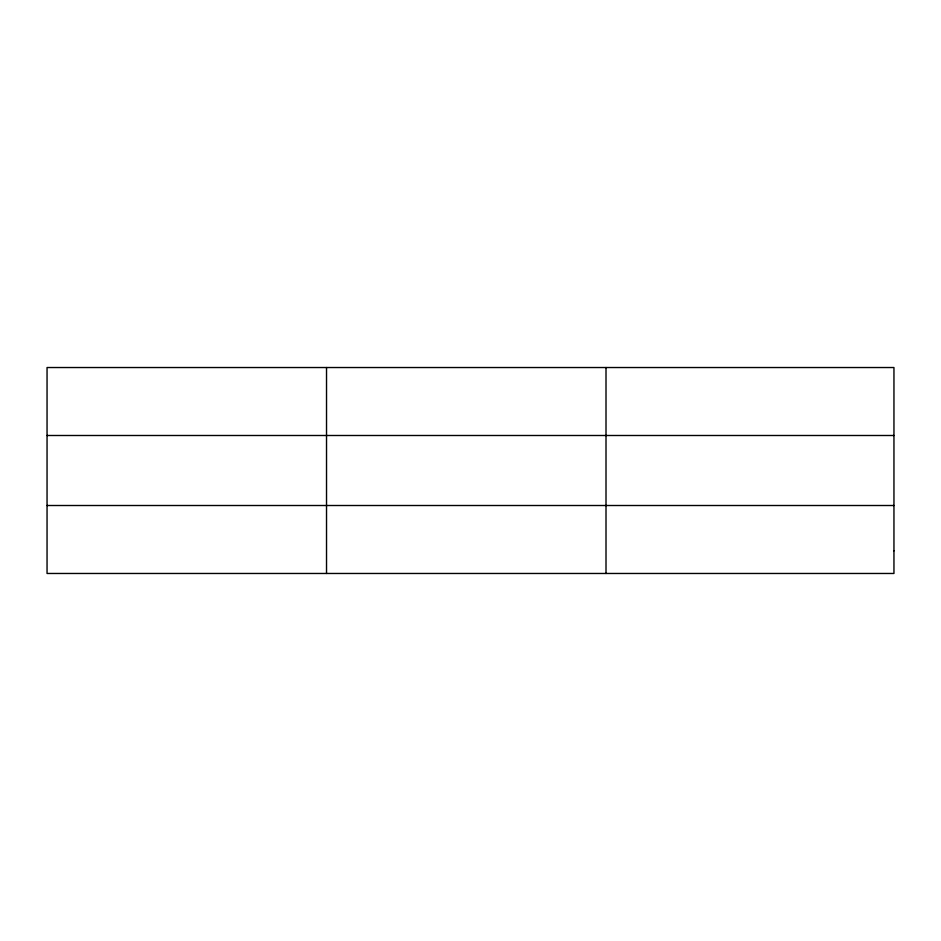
<?xml version="1.0" encoding="UTF-8"?>
<svg xmlns="http://www.w3.org/2000/svg" width="941" height="941" viewBox="0 0 941 941"><rect width="100%" height="100%" fill="white"/><g stroke="black" fill="none" stroke-linecap="round" stroke-linejoin="round"><path stroke-width="1.41" d="M326.527 367.531L326.527 573.469M606.004 367.531L606.004 573.469M47.05 435.495L893.95 435.495M47.05 505.505L893.95 505.505M893.95 550.814L893.95 573.469L47.05 573.469L47.05 367.531L893.95 367.531L893.95 550.814"/></g></svg>
